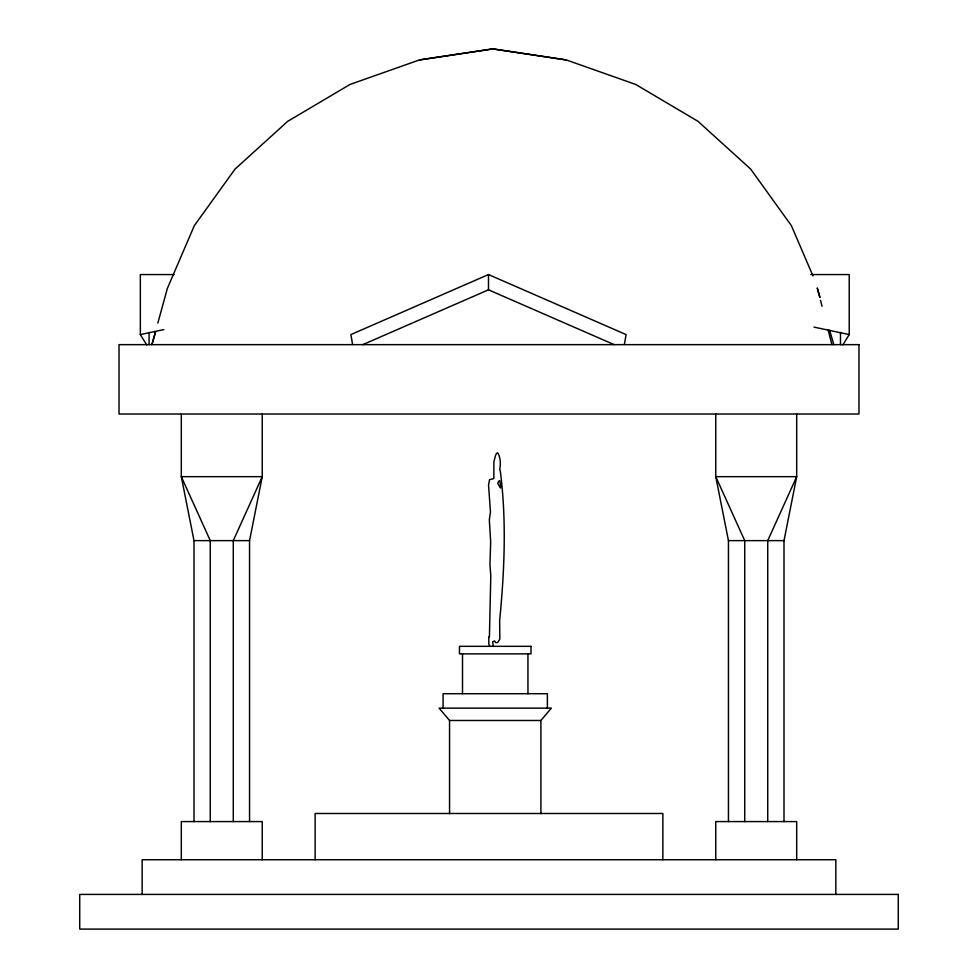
<?xml version="1.0" encoding="UTF-8"?>
<svg xmlns="http://www.w3.org/2000/svg" width="978" height="978" viewBox="0 0 978 978"><rect width="100%" height="100%" fill="white"/><g stroke="black" fill="none" stroke-linecap="round" stroke-linejoin="round"><path stroke-width="1.47" d="M624.38 344.525L626.091 334.586L488.487 274.561L350.882 334.586L352.606 344.525M249.549 821.581L249.549 540.626L262.238 476.665L262.238 414.024M784.001 821.581L784.001 540.626L796.691 476.665L796.691 414.024M155.453 331.701L151.896 344.647L155.661 331.701M157.837 323.058L167.336 288.51L194.353 225.6L235.05 169.072L287.691 121.345L350.038 84.438L419.415 59.939L492.863 48.9L566.299 59.939L635.676 84.438L698.023 121.345L750.664 169.072L791.361 225.6L812.975 275.93M842.865 344.904L849.222 334.586L849.222 274.561L810.921 274.561M540.907 813.684L540.907 720.48L551.36 708.133L439.085 708.133L449.55 720.48L449.55 813.684M362.789 344.647L488.487 289.818L614.184 344.647M174.06 274.561L140.343 274.561L140.343 334.586L163.839 329.598M419.415 59.939L492.863 48.9L566.299 59.939M181.309 414.024L181.309 476.665L193.999 540.626L249.549 540.626M715.762 414.024L715.762 476.665L728.451 540.626L784.001 540.626M449.55 720.48L540.907 720.48M813.977 327.104L849.222 334.586M140.343 334.586L146.7 344.904M489.844 646.324L488.792 643.817L488.792 636.886L489.416 636.886L490.797 575.712L489.954 564.587L490.675 541.836L489.33 519.905L490.467 511.922L488.548 485.174L489.526 479.697L493.853 478.548L493.878 461.971L495.553 455.308L496.653 453.181L497.9 452.973C500.565 457.997 500.858 464.183 499.685 469.684L500.247 470.699C506.702 520.198 504.465 571.066 499.648 620.59L499.844 639.074L497.655 642.546L495.797 642.693L494.636 641.006L492.778 641.58L493.169 646.324M820.004 297.153L817.241 287.948L819.76 297.373M829.637 330.258L833.818 344.647M820.518 300.332L822.046 306.236M828.134 329.879L831.936 344.647M840.481 332.471L840.481 344.647M835.848 894.418L835.848 859.735L142.152 859.735L142.152 894.418M796.691 859.735L796.691 821.581L715.762 821.581L715.762 859.735M767.73 821.581L767.73 540.626L796.691 476.665L715.762 476.665L744.723 540.626L744.723 821.581M728.451 540.626L728.451 821.581M662.864 859.735L662.864 813.488L315.136 813.488L315.136 859.735M547.374 708.133L547.374 693.708L443.083 693.708L443.083 708.133M527.949 653.879L527.949 693.708M488.487 274.561L488.487 289.818M462.508 653.879L462.508 693.708M262.238 859.735L262.238 821.581L181.309 821.581L181.309 859.735M233.277 821.581L233.277 540.626L262.238 476.665L181.309 476.665L210.27 540.626L210.27 821.581M193.999 540.626L193.999 821.581M149.084 332.471L149.084 344.647M500.675 485.785L500.491 487.985L497.802 483.474L498.499 481.31L499.734 480.711L500.675 485.785M858.977 344.647L119.023 344.647L119.023 414.024L858.977 414.024L858.977 344.647M530.981 646.324L459.477 646.324L459.477 653.879L530.981 653.879L530.981 646.324M898.281 894.418L79.719 894.418L79.719 929.1L898.281 929.1L898.281 894.418"/></g></svg>
